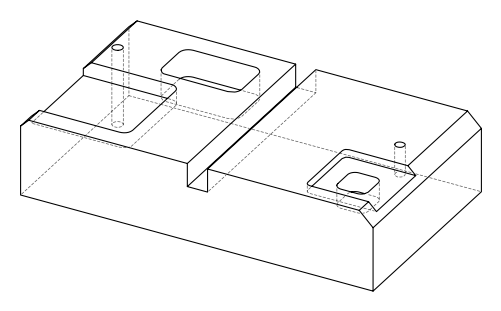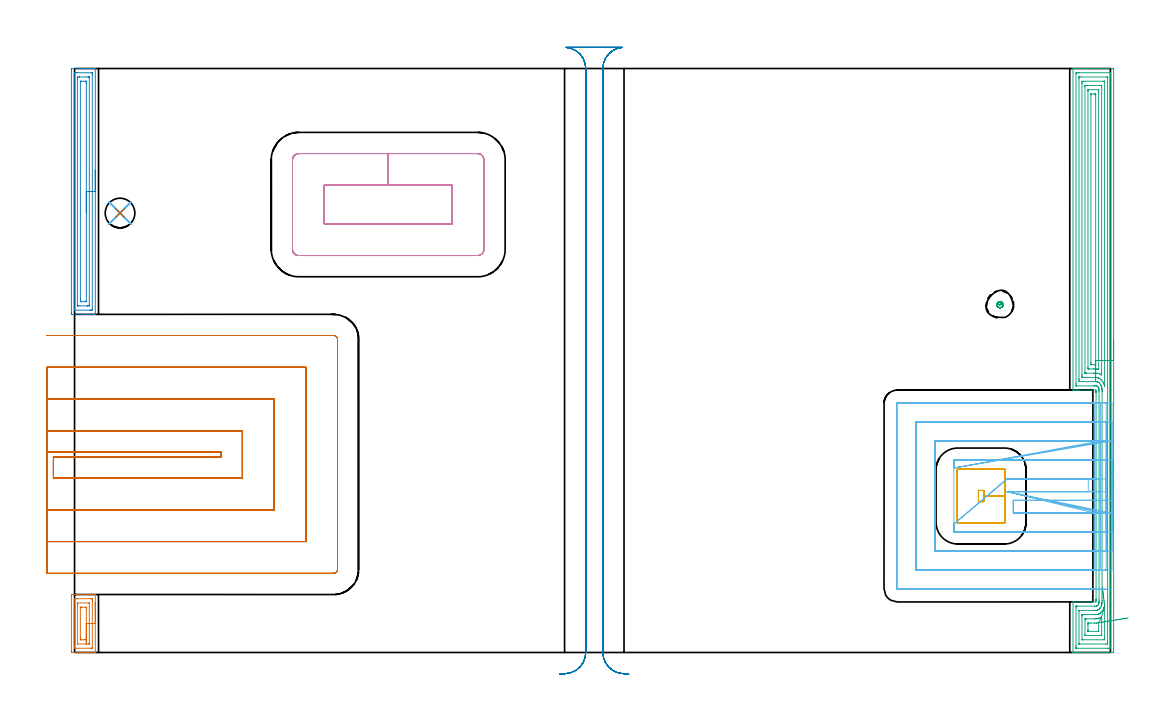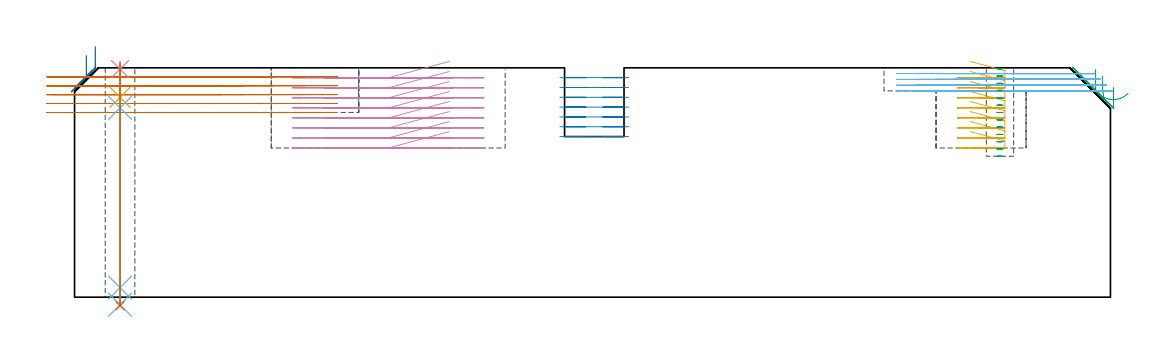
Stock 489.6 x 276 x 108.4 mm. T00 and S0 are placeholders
(PLAN: 13 operations, 8 tool changes, 69.6 min)
(1 AREA_MILL | FG_CHAMFER_SURFACE | UGT0205_001 | 1.15 min | 2154 mm3)
(2 AREA_MILL_1 | FG_CHAMFER_SURFACE_1 | UGT0205_001 | 3.99 min | 7819 mm3)
(3 AREA_MILL_2 | FG_CHAMFER_SURFACE_2 | UGT0205_001 | 12.88 min | 50625 mm3)
(4 MILL_RECTANGULAR_POCKET | POCKET_RECTANGULAR_STRAIGHT | UGT0201_094 | Follow Part, ap 5, ae 75% | 8.12 min | 280167 mm3)
(5 MILL_RECTANGULAR_POCKET_1 | POCKET_RECTANGULAR_STRAIGHT_1 | UGT0201_094 | Follow Part, ap 5, ae 75% | 3.25 min | 69722 mm3)
(6 MILL_SLOT | SLOT_PARTIAL_RECTANGULAR | NXT0201_011 | Follow Part, ap 3, ae 75% | 11.41 min | 81760 mm3)
(7 MILL_SLOT_1 | SLOT_PARTIAL_RECTANGULAR_1 | UGT0201_094 | Follow Part, ap 5, ae 75% | 17.89 min | 373107 mm3)
(8 MILL_RECTANGULAR_SLOT | SLOT_RECTANGULAR | UGT0201_094 | Follow Part, ap 5, ae 75% | 9.13 min | 252038 mm3)
(9 MILL_BLIND_HOLE_FROM_SOLID_MATERIAL | STEP1POCKET | NXT0201_010 | Spiral | 0.73 min | 5460 mm3)
(10 SPOT_DRILL | STEP1HOLE | NXT0321_9005460120000 | 0.03 min | 2 mm3)
(11 DRILL_BLIND_HOLE_INTO_CENTER | STEP1HOLE | NXT0301_064 | 0.07 min | 888 mm3)
(12 GUN_DRILL_THROUGH_HOLE | STEP1HOLE | UGT0307_006 | 0.53 min | 5998 mm3)
(13 DRILL_TO_ENLARGE_THROUGH_HOLE | STEP1HOLE | NXT0301_104 | 0.46 min | 9781 mm3)
(TOOL UGT0205_001 | Chamfer Mill 20 x 3 x 45 deg. | D20 FL50 Z2)
(TOOL UGT0201_094 | End mill 20 mm | D20 FL38 Z4)
(TOOL NXT0201_011 | ENDMILL 12mm [2P460-1200-NA 1630] | D12 FL38 Z6)
(TOOL NXT0201_010 | ENDMILL 10mm [2P460-1000-NA 1630] | D10 FL30 Z6)
(TOOL NXT0321_9005460120000 | NC Spot Drill, 142deg, 12mm, Carbide, Uncoated | D12 PA142 FL30 Z2)
(TOOL NXT0301_064 | Carbide Drill 9.3mm [860.1-0930-028A1-MM 2214] | D9.3 PA140 FL47 Z2)
(TOOL UGT0307_006 | Gun Drill 9 mm | D9 PA130 FL24 Z1)
(TOOL NXT0301_104 | Carbide Drill 14mm [860.1-1400-112A1-MM 2214] | D14 PA140 FL123 Z2)
(OP 1 AREA_MILL)
G17 G21 G94 G90
T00 M6
G54
G17 G0 G90 X9.8 Y23.7 S1061 M3
G43 Z118.4 H0
G94 G1 Y23.662 Z117.528 F250.
Y23.548 Z116.663
Y23.359 Z115.812
Y23.097 Z114.98
Y22.763 Z114.174
Y22.36 Z113.4
Y21.891 Z112.664
Y21.36 Z111.972
Y20.771 Z111.329
Y20.128 Z110.739
Y19.436 Z110.208
Y18.7 Z109.74
Y17.926 Z109.337
Y17.12 Z109.003
Y16.288 Z108.741
Y15.436 Z108.552
Y14.572 Z108.438
Y13.7 Z108.4
Y0.01
X9.759 Y0. Z108.358
X4.981 Z103.58
X4.15 Z102.744
X-1.112 Y0.001 Z97.484
X-1.491 Y0.008 Z97.105
X-1.497 Y0.464 Z97.103
X-1.5 Y0.855 Z97.1
Y26.444
X-1.499 Y26.936 Z97.101
X-1.494 Y27.32 Z97.102
X-1.491 Y27.391 Z97.105
X-1.112 Y27.396 Z97.484
X-0.65 Y27.4 Z97.945
X4.15 Z102.744
X4.981 Z103.58
X9.761 Y27.399 Z108.36
X9.795 Y27.39 Z108.394
X9.8 Y27.377 Z108.4
Y13.7
X8.386 Z106.986
X8.385 Y2.38 Z106.985
X8.384 Y2.229 Z106.984
X8.381 Y2.047 Z106.981
X8.379 Y2.01 Z106.979
X8.265 Y2.006 Z106.865
X8.113 Y2.002 Z106.713
X7.885 Y2. Z106.485
X7.658 Z106.258
X0.642 Z99.242
X-0.009 Y2.002 Z98.591
X-0.056 Y2.006 Z98.544
X-0.07 Y2.009 Z98.53
X-0.079 Y2.072 Z98.521
X-0.081 Y2.229 Z98.519
X-0.086 Y2.961 Z98.514
Y3.111
X-0.085 Y25.021 Z98.515
X-0.084 Y25.171 Z98.516
X-0.081 Y25.353 Z98.519
X-0.079 Y25.39 Z98.521
X0.035 Y25.394 Z98.635
X0.187 Y25.398 Z98.787
X0.415 Y25.4 Z99.015
X0.642 Z99.242
X7.658 Z106.258
X8.309 Y25.398 Z106.909
X8.356 Y25.394 Z106.956
X8.37 Y25.391 Z106.97
X8.379 Y25.328 Z106.979
X8.381 Y25.171 Z106.981
X8.385 Y24.439 Z106.985
X8.386 Y24.288 Z106.986
Y13.7
X6.971 Z105.571
Y4.493
X6.967 Y4.109 Z105.567
X6.964 Y4.009 Z105.564
X6.944 Y4.005 Z105.544
X6.89 Y4.002 Z105.49
X6.781 Y4. Z105.381
X1.513 Z100.113
X1.335 Y4.027 Z99.935
X1.33 Y4.066 Z99.93
X1.329 Y4.081 Z99.929
Y22.908
X1.333 Y23.291 Z99.933
X1.336 Y23.391 Z99.936
X1.356 Y23.395 Z99.956
X1.41 Y23.398 Z100.01
X1.519 Y23.4 Z100.119
X6.787 Z105.387
X6.965 Y23.373 Z105.565
X6.97 Y23.334 Z105.57
X6.971 Y23.319 Z105.571
Y13.7
X5.557 Z104.157
Y6.641
X5.555 Y6.109 Z104.155
X5.553 Y6.032 Z104.153
X5.551 Y6.015 Z104.151
X5.543 Y6.01 Z104.143
X5.505 Y6.006 Z104.105
X5.345 Y6.002 Z103.945
X5.027 Y6. Z103.627
X4.787 Z103.387
X3.273 Z101.873
X3.033 Z101.633
X2.868 Y6.003 Z101.468
X2.785 Y6.007 Z101.385
X2.75 Y6.01 Z101.35
X2.749 Y6.033 Z101.349
X2.745 Y6.29 Z101.345
X2.743 Y6.641 Z101.343
Y7.175
Y20.759
X2.744 Y21.291 Z101.344
X2.747 Y21.368 Z101.347
X2.749 Y21.385 Z101.349
X2.757 Y21.39 Z101.357
X2.795 Y21.394 Z101.395
X2.955 Y21.398 Z101.555
X3.273 Y21.4 Z101.873
X3.513 Z102.113
X5.027 Z103.627
X5.267 Z103.867
X5.432 Y21.397 Z104.032
X5.514 Y21.393 Z104.114
X5.55 Y21.39 Z104.15
X5.551 Y21.367 Z104.151
X5.555 Y21.11 Z104.155
X5.557 Y20.759 Z104.157
Y20.225
Y13.7
Y12.828 Z104.195
Y11.963 Z104.309
Y11.112 Z104.498
Y10.28 Z104.76
Y9.474 Z105.094
Y8.7 Z105.497
Y7.964 Z105.966
Y7.272 Z106.497
Y6.629 Z107.086
Y6.04 Z107.729
Y5.508 Z108.421
Y5.04 Z109.157
Y4.637 Z109.931
Y4.303 Z110.737
Y4.041 Z111.569
Y3.852 Z112.421
Y3.738 Z113.286
Y3.7 Z114.157
G0 Z118.4
M5
M2
(OP 2 AREA_MILL_1)
G17 G21 G94 G90
T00 M6
G54
G17 G0 G90 X9.8 Y227.9 S1061 M3
G43 Z118.4 H0
G94 G1 Y227.862 Z117.528 F250.
Y227.748 Z116.663
Y227.559 Z115.812
Y227.297 Z114.98
Y226.963 Z114.174
Y226.56 Z113.4
Y226.092 Z112.664
Y225.56 Z111.972
Y224.971 Z111.329
Y224.328 Z110.739
Y223.636 Z110.208
Y222.9 Z109.74
Y222.126 Z109.337
Y221.32 Z109.003
Y220.488 Z108.741
Y219.636 Z108.552
Y218.772 Z108.438
Y217.9 Z108.4
Y159.946
X9.805 Y159.81 Z108.395
X9.674 Y159.803 Z108.266
X9.543 Y159.8 Z108.142
X9.115 Z107.714
X8.535 Z107.129
X6.491 Z105.088
X5.904 Z104.498
X5.32 Z103.916
X-1.112 Y159.801 Z97.485
X-1.492 Y159.81 Z97.105
X-1.496 Y160.003 Z97.102
X-1.499 Y160.393 Z97.101
X-1.5 Y160.788 Z97.1
Y275.407
X-1.495 Y275.909 Z97.103
X-1.492 Y275.99 Z97.106
X-1.405 Y276. Z97.192
X5.904 Z104.498
X6.491 Z105.088
X6.781 Z105.378
X8.535 Z107.129
X9.115 Z107.714
X9.412 Z108.011
X9.543 Z108.142
X9.674 Y275.997 Z108.266
X9.798 Y275.99 Z108.389
X9.8 Y275.852 Z108.4
Y217.9
X8.386 Z106.986
X8.385 Y162.329 Z106.985
X8.384 Y162.176 Z106.984
X8.379 Y161.816 Z106.979
X8.023 Y161.805 Z106.623
X7.658 Y161.802 Z106.258
X7.151 Y161.8 Z105.751
X0.135 Z98.735
X-0.022 Y161.803 Z98.578
X-0.047 Y161.805 Z98.553
X-0.07 Y161.809 Z98.53
X-0.079 Y161.837 Z98.521
X-0.083 Y162.022 Z98.517
X-0.085 Y162.176 Z98.515
X-0.086 Y162.916 Z98.514
X-0.085 Y273.471 Z98.515
X-0.084 Y273.624 Z98.516
X-0.079 Y273.984 Z98.521
X0.277 Y273.995 Z98.877
X0.642 Y273.998 Z99.242
X1.149 Y274. Z99.749
X8.165 Z106.765
X8.322 Y273.997 Z106.922
X8.347 Y273.995 Z106.947
X8.37 Y273.991 Z106.97
X8.379 Y273.963 Z106.979
X8.383 Y273.778 Z106.983
X8.384 Y273.624 Z106.984
X8.386 Y272.884 Z106.986
Y217.9
X6.971 Z105.571
Y164.657
X6.969 Y163.96 Z105.569
X6.967 Y163.863 Z105.567
X6.965 Y163.822 Z105.565
X6.93 Y163.807 Z105.53
X6.781 Y163.805 Z105.381
X6.061 Y163.8 Z104.661
X5.904 Z104.504
X2.553 Z101.153
X1.676 Y163.801 Z100.276
X1.519 Y163.804 Z100.119
X1.363 Y163.81 Z99.963
X1.335 Y163.817 Z99.935
X1.332 Y163.844 Z99.932
X1.33 Y163.895 Z99.93
X1.329 Y163.96 Z99.929
X1.328 Y164.153 Z99.928
X1.329 Y271.143 Z99.929
X1.331 Y271.84 Z99.931
X1.333 Y271.937 Z99.933
X1.335 Y271.978 Z99.935
X1.37 Y271.993 Z99.97
X1.519 Y271.995 Z100.119
X2.239 Y272. Z100.839
X2.396 Z100.996
X5.747 Z104.347
X6.625 Y271.999 Z105.225
X6.781 Y271.996 Z105.381
X6.937 Y271.99 Z105.537
X6.965 Y271.983 Z105.565
X6.968 Y271.956 Z105.568
X6.97 Y271.905 Z105.57
X6.971 Y271.84 Z105.571
Y271.647
Y217.9
X5.557 Z104.157
Y166.095
X5.556 Y165.915 Z104.156
X5.553 Y165.851 Z104.153
X5.551 Y165.819 Z104.151
X5.538 Y165.81 Z104.138
X5.437 Y165.806 Z104.037
X5.027 Y165.8 Z103.627
X4.97 Z103.57
X3.273 Z101.873
X3.216 Z101.816
X2.863 Y165.806 Z101.463
X2.775 Y165.81 Z101.375
X2.749 Y165.82 Z101.349
X2.747 Y165.848 Z101.347
X2.745 Y165.92 Z101.345
X2.743 Y166.282 Z101.343
Y166.634
Y269.705
X2.744 Y269.885 Z101.344
X2.747 Y269.95 Z101.347
X2.749 Y269.981 Z101.349
X2.762 Y269.99 Z101.362
X2.863 Y269.994 Z101.463
X3.273 Y270. Z101.873
X3.329 Z101.929
X5.027 Z103.627
X5.084 Z103.684
X5.437 Y269.994 Z104.037
X5.525 Y269.99 Z104.125
X5.551 Y269.98 Z104.151
X5.553 Y269.952 Z104.153
X5.555 Y269.88 Z104.155
X5.557 Y269.518 Z104.157
Y269.166
Y217.9
Y217.028 Z104.195
Y216.164 Z104.309
Y215.312 Z104.498
Y214.48 Z104.76
Y213.674 Z105.094
Y212.9 Z105.497
Y212.164 Z105.966
Y211.472 Z106.497
Y210.829 Z107.086
Y210.24 Z107.729
Y209.708 Z108.422
Y209.24 Z109.157
Y208.837 Z109.931
Y208.503 Z110.737
Y208.241 Z111.569
Y208.052 Z112.421
Y207.938 Z113.286
Y207.9 Z114.157
G0 Z118.4
M5
M2
(OP 3 AREA_MILL_2)
G17 G21 G94 G90
T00 M6
G54
G17 G0 G90 X491.1 Y148. S1061 M3
G43 Z118.4 H0
Z99.2
G94 G1 Y147.962 Z98.328 F250.
Y147.848 Z97.463
Y147.659 Z96.612
Y147.397 Z95.78
Y147.063 Z94.974
Y146.66 Z94.2
Y146.192 Z93.464
Y145.66 Z92.772
Y145.071 Z92.129
Y144.428 Z91.54
Y143.736 Z91.008
Y143. Z90.54
Y142.226 Z90.137
Y141.42 Z89.803
Y140.588 Z89.541
Y139.736 Z89.352
Y138.872 Z89.238
Y138. Z89.2
X491.099 Y0.602 Z89.201
X491.096 Y0.208 Z89.202
X491.092 Y0.01 Z89.205
X490.71 Y0. Z89.588
X475.799 Z104.496
X474.351 Z105.946
X473.168 Z107.127
X472.173 Z108.126
X472.036 Y0.001 Z108.256
X471.974 Y0.003 Z108.318
X471.903 Y0.01 Z108.388
X471.9 Y0.156 Z108.4
Y23.799
X471.905 Y23.89 Z108.391
X472.033 Y23.9 Z108.264
X482.8 Z97.5
Y24.683
X482.799 Y24.691 Z97.499
X482.794 Y24.751 Z97.491
X482.796 Y24.755 Z97.489
X482.8 Y24.757
Y24.915 Z97.5
Y24.937
Y122.993
Y123.03 Z97.49
X482.797 Y123.034 Z97.489
Y123.039 Z97.492
X482.799 Y123.05 Z97.498
X482.794 Y123.067 Z97.493
X482.796 Y123.07 Z97.49
X482.8 Y123.073 Z97.491
Y123.107 Z97.5
X482.797 Y123.163 Z97.492
Y123.165 Z97.493
X482.8 Y123.204 Z97.5
X482.798 Y123.215 Z97.495
X482.799 Y123.218 Z97.498
X482.8 Y123.219 Z97.5
Y123.25 Z97.491
X482.797 Y123.253
Y123.257 Z97.493
X482.799 Y123.276 Z97.499
X482.8 Y124. Z97.5
X482.512 Z97.785
X474.922 Z105.372
X474.381 Z105.916
X474.045 Z106.251
X473.504 Z106.792
X473.168 Z107.127
X472.495 Z107.804
X472.199 Z108.1
X472.048 Y124.002 Z108.245
X471.902 Y124.01 Z108.388
X471.9 Y124.171 Z108.4
Y275.844
X471.902 Y275.99 Z108.388
X472.034 Y275.998 Z108.258
X472.173 Y276. Z108.126
X472.555 Z107.744
X473.168 Z107.127
X475.228 Z105.069
X475.799 Z104.496
X476.391 Z103.905
X490.118 Z90.179
X490.71 Y275.995 Z89.588
X491.092 Y275.99 Z89.205
X491.096 Y275.792 Z89.202
X491.099 Y275.398 Z89.201
X491.1 Y138. Z89.2
X489.686 Z90.614
X489.685 Y2.536 Z90.615
X489.684 Y2.386 Z90.616
X489.679 Y2.024 Z90.621
X489.328 Y2.007 Z90.972
X488.955 Y2.003 Z91.345
X488.458 Y2. Z91.842
X488.078 Z92.222
X473.547 Z106.753
X473.381 Y2.003 Z106.919
X473.354 Y2.005 Z106.946
X473.329 Y2.009 Z106.971
X473.321 Y2.041 Z106.979
X473.317 Y2.235 Z106.983
X473.315 Y2.386 Z106.985
X473.314 Y3.129 Z106.986
X473.315 Y21.122 Z106.985
X473.319 Y21.861 Z106.981
X473.321 Y21.883 Z106.979
X473.33 Y21.89 Z106.97
X473.376 Y21.894 Z106.924
X473.471 Y21.898 Z106.829
X473.662 Y21.9 Z106.638
X474.045 Z106.255
X482.051 Z98.249
X482.816 Y21.91 Z97.484
X482.914 Y21.914 Z97.386
X483. Y21.93 Z97.3
X483.255 Y22.015 Z97.045
X483.52 Y22.19 Z96.78
X483.693 Y22.361 Z96.607
X483.852 Y22.579 Z96.448
X483.913 Y22.683 Z96.387
X484.02 Y22.907 Z96.28
X484.102 Y23.145 Z96.198
X484.149 Y23.335 Z96.151
X484.185 Y23.547 Z96.115
X484.205 Y23.799 Z96.095
X484.211 Y24.164 Z96.089
X484.214 Y24.691 Z96.086
X484.215 Y123.194 Z96.085
X484.21 Y123.725 Z96.09
X484.206 Y124.095 Z96.094
X484.184 Y124.362 Z96.116
X484.138 Y124.617 Z96.162
X484.067 Y124.865 Z96.233
X483.998 Y125.043 Z96.302
X483.824 Y125.375 Z96.476
X483.723 Y125.509 Z96.577
X483.693 Y125.541 Z96.607
X483.401 Y125.806 Z96.899
X483.158 Y125.924 Z97.142
X483.025 Y125.964 Z97.275
X482.816 Y125.99 Z97.484
X482.336 Y125.998 Z97.964
X481.939 Y125.999 Z98.361
X481.456 Y126. Z98.844
X473.562 Z106.738
X473.383 Y126.003 Z106.917
X473.352 Y126.005 Z106.948
X473.324 Y126.009 Z106.976
X473.321 Y126.049 Z106.979
X473.316 Y126.25 Z106.984
X473.315 Y126.401 Z106.985
X473.314 Y127.144 Z106.986
X473.315 Y273.464 Z106.985
X473.316 Y273.614 Z106.984
X473.321 Y273.976 Z106.979
X473.672 Y273.992 Z106.628
X474.045 Y273.997 Z106.255
X474.542 Y274. Z105.758
X474.922 Z105.378
X489.453 Z90.847
X489.619 Y273.997 Z90.681
X489.647 Y273.995 Z90.653
X489.672 Y273.991 Z90.628
X489.679 Y273.959 Z90.621
X489.683 Y273.765 Z90.617
X489.685 Y273.614 Z90.615
X489.686 Y272.871 Z90.614
Y138.
X488.272 Z92.028
Y4.866
X488.271 Y4.171 Z92.029
X488.269 Y4.072 Z92.031
X488.266 Y4.025 Z92.034
X488.264 Y4.01 Z92.036
X488.241 Y4.005 Z92.059
X488.078 Y4.002 Z92.222
X487.369 Y4. Z92.931
X475.089 Z105.211
X474.922 Y4.002 Z105.378
X474.755 Y4.008 Z105.545
X474.737 Y4.01 Z105.563
X474.734 Y4.02 Z105.566
X474.731 Y4.053 Z105.569
X474.729 Y4.105 Z105.571
Y4.171
Y19.534
X474.732 Y19.731 Z105.568
X474.735 Y19.861 Z105.565
X474.738 Y19.891 Z105.562
X474.75 Y19.894 Z105.55
X474.784 Y19.897 Z105.516
X474.922 Y19.899 Z105.378
X481.939 Y19.901 Z98.361
X482.261 Y19.902 Z98.039
X482.816 Y19.91 Z97.484
X483.107 Y19.934 Z97.193
X483.371 Y20. Z96.929
X483.693 Y20.116 Z96.607
X483.769 Y20.153 Z96.531
X483.906 Y20.23 Z96.394
X484.191 Y20.43 Z96.109
X484.291 Y20.514 Z96.009
X484.57 Y20.792 Z95.73
X484.714 Y20.976 Z95.586
X484.822 Y21.122 Z95.478
X485.061 Y21.515 Z95.239
X485.285 Y22.015 Z95.015
X485.327 Y22.136 Z94.973
X485.447 Y22.512 Z94.853
X485.519 Y22.833 Z94.781
X485.532 Y22.907 Z94.768
X485.586 Y23.28 Z94.714
X485.615 Y23.628 Z94.685
X485.62 Y23.799 Z94.68
X485.63 Y24.505 Z94.67
X485.628 Y26.291 Z94.672
Y123.541
X485.626 Y123.725 Z94.674
X485.62 Y124.079 Z94.68
X485.6 Y124.461 Z94.7
X485.586 Y124.617 Z94.714
X485.571 Y124.748 Z94.729
X485.447 Y125.391 Z94.853
X485.415 Y125.509 Z94.885
X485.401 Y125.556 Z94.899
X485.306 Y125.831 Z94.994
X485.214 Y126.066 Z95.086
X485.044 Y126.401 Z95.256
X484.872 Y126.707 Z95.428
X484.57 Y127.108 Z95.73
X484.377 Y127.294 Z95.923
X484.006 Y127.607 Z96.294
X483.693 Y127.778 Z96.607
X483.553 Y127.845 Z96.747
X483.389 Y127.9 Z96.911
X483.201 Y127.949 Z97.099
X483.022 Y127.976 Z97.278
X482.816 Y127.99 Z97.484
X482.122 Y127.999 Z98.178
X475.103 Y128.001 Z105.197
X474.922 Y128.005 Z105.378
X474.746 Y128.01 Z105.554
X474.736 Y128.186 Z105.564
X474.732 Y128.379 Z105.568
X474.729 Y129.078 Z105.571
Y129.275
X474.728 Y271.134 Z105.572
X474.729 Y271.829 Z105.571
X474.731 Y271.928 Z105.569
X474.734 Y271.975 Z105.566
X474.736 Y271.99 Z105.564
X474.759 Y271.995 Z105.541
X474.922 Y271.998 Z105.378
X475.631 Y272. Z104.669
X487.911 Z92.389
X488.078 Y271.998 Z92.222
X488.245 Y271.992 Z92.055
X488.263 Y271.99 Z92.037
X488.266 Y271.98 Z92.034
X488.269 Y271.947 Z92.031
X488.271 Y271.895 Z92.029
Y271.829
X488.272 Y138. Z92.028
X486.857 Z93.443
Y125.909
X486.856 Y125.86 Z93.444
X486.853 Y125.828 Z93.447
X486.848 Y125.783 Z93.452
X486.677 Y126.401 Z93.623
X486.471 Y126.982 Z93.829
X486.356 Y127.262 Z93.944
X486.34 Y127.294 Z93.96
X486.324 Y127.324 Z93.976
X486.021 Y127.877 Z94.279
X485.826 Y128.186 Z94.474
X485.447 Y128.677 Z94.853
X485.022 Y129.078 Z95.278
X484.57 Y129.441 Z95.73
X484.315 Y129.582 Z95.985
X484.109 Y129.69 Z96.191
X483.856 Y129.804 Z96.444
X483.693 Y129.853 Z96.607
X483.173 Y129.97 Z97.127
X482.816 Y129.997 Z97.484
X482.787 Y129.999 Z97.513
X476.647 Y130. Z103.653
X476.254 Y130.007 Z104.046
X476.161 Y130.01 Z104.139
X476.15 Y130.067 Z104.15
X476.148 Y130.136 Z104.152
X476.144 Y130.511 Z104.156
X476.143 Y130.862 Z104.157
Y131.405
Y268.803
X476.144 Y269.153 Z104.156
X476.147 Y269.691 Z104.153
X476.15 Y269.875 Z104.15
X476.162 Y269.99 Z104.138
X476.72 Y270. Z103.58
X486.368 Z93.932
X486.74 Y269.996 Z93.56
X486.832 Y269.992 Z93.468
X486.85 Y269.99 Z93.45
X486.852 Y269.978 Z93.448
X486.855 Y269.946 Z93.445
X486.857 Y269.873 Z93.443
Y138.
X485.443 Z94.857
Y131.758
X485.439 Y131.311 Z94.861
X485.436 Y131.103 Z94.864
X484.91 Y131.409 Z95.39
X484.57 Y131.581 Z95.73
X484.168 Y131.755 Z96.132
X483.693 Y131.877 Z96.607
X483.535 Y131.915 Z96.765
X483.322 Y131.95 Z96.978
X483.145 Y131.966 Z97.155
X482.816 Y131.99 Z97.484
X482.578 Y131.997 Z97.722
X481.939 Y131.999 Z98.361
X481.697 Y132. Z98.603
X478.43 Z101.87
X478.188 Y132.001 Z102.112
X477.692 Y132.007 Z102.608
X477.575 Y132.01 Z102.725
X477.563 Y132.017 Z102.737
X477.561 Y132.038 Z102.739
X477.559 Y132.092 Z102.741
X477.558 Y132.202 Z102.742
X477.557 Y267.365 Z102.743
X477.559 Y267.813 Z102.741
X477.561 Y267.923 Z102.739
X477.564 Y267.976 Z102.736
X477.57 Y267.99 Z102.73
X477.603 Y267.992 Z102.697
X477.811 Y267.998 Z102.489
X478.43 Y268. Z101.87
X478.686 Z101.614
X484.826 Z95.474
X485.305 Y267.996 Z94.995
X485.413 Y267.992 Z94.887
X485.433 Y267.99 Z94.867
X485.436 Y267.976 Z94.864
X485.439 Y267.923 Z94.861
X485.442 Y267.813 Z94.858
X485.443 Y267.372 Z94.857
Y138.
X484.029 Z96.271
X484.028 Y134.09 Z96.272
X484.026 Y133.975 Z96.274
X484.022 Y133.885 Z96.278
X484.018 Y133.843 Z96.282
X483.982 Y133.848 Z96.318
X483.693 Y133.896 Z96.607
X483.281 Y133.958 Z97.019
X482.816 Y133.99 Z97.484
X482.365 Y133.997 Z97.935
X481.939 Y133.999 Z98.361
X481.486 Y134. Z98.814
X479.731 Z100.569
X479.307 Y134.001 Z100.993
X479.166 Y134.002 Z101.134
X479.053 Y134.006 Z101.247
X478.984 Y134.01 Z101.316
X478.978 Y134.09 Z101.322
X478.974 Y134.431 Z101.326
X478.972 Y134.772 Z101.328
X478.971 Y265.034 Z101.329
X478.972 Y265.584 Z101.328
X478.974 Y265.923 Z101.326
X478.978 Y265.973 Z101.322
X478.981 Y265.99 Z101.319
X479.001 Y265.992 Z101.299
X479.103 Y265.997 Z101.197
X479.307 Y265.999 Z100.993
X483.829 Z96.471
X483.938 Y265.996 Z96.362
X484.01 Y265.99 Z96.29
X484.022 Y265.988 Z96.278
X484.024 Y265.97 Z96.276
X484.026 Y265.926 Z96.274
X484.028 Y265.584 Z96.272
X484.029 Y265.242 Z96.271
Y138.
X482.615 Z97.685
Y137.312
X482.614 Y136.42 Z97.686
X482.613 Y136.216 Z97.687
X482.61 Y136.044 Z97.69
X482.608 Y136.011 Z97.692
X482.504 Y136.006 Z97.796
X482.363 Y136.002 Z97.937
X482.151 Y136. Z98.149
X481.939 Z98.361
X481.061 Z99.239
X480.395 Y136.001 Z99.905
X480.391 Y136.004 Z99.909
X480.389 Y136.008 Z99.911
X480.387 Y136.216 Z99.913
X480.385 Y136.903 Z99.915
Y137.108
X480.386 Y263.595 Z99.914
X480.387 Y263.8 Z99.913
X480.39 Y263.97 Z99.91
X480.391 Y263.984 Z99.909
X480.432 Y263.99 Z99.868
X480.536 Y263.996 Z99.764
X480.667 Y263.999 Z99.633
X481.939 Z98.361
X482.136 Y263.997 Z98.164
X482.529 Y263.99 Z97.771
X482.609 Y263.983 Z97.691
X482.611 Y263.957 Z97.689
X482.613 Y263.898 Z97.687
X482.614 Y263.8 Z97.686
X482.615 Y263.112 Z97.685
Y138.
Y137.128 Z97.723
Y136.264 Z97.837
Y135.412 Z98.026
Y134.58 Z98.288
Y133.774 Z98.622
Y133. Z99.025
Y132.264 Z99.494
Y131.572 Z100.025
Y130.929 Z100.614
Y130.34 Z101.257
Y129.808 Z101.949
Y129.34 Z102.685
Y128.937 Z103.459
Y128.603 Z104.265
Y128.341 Z105.097
Y128.152 Z105.949
Y128.038 Z106.814
Y128. Z107.685
G0 Z118.4
X485.787 Y30.744
Z104.586
G1 X485.779 Y30.811 Z103.717
X485.78 Y30.803 Z102.844
X485.791 Y30.719 Z101.976
X485.81 Y30.56 Z101.118
X485.838 Y30.327 Z100.278
X485.876 Y30.023 Z99.461
X485.921 Y29.65 Z98.674
X485.975 Y29.209 Z97.923
X486.037 Y28.706 Z97.213
X486.106 Y28.142 Z96.551
X486.182 Y27.524 Z95.94
X486.264 Y26.855 Z95.386
X486.351 Y26.141 Z94.893
X486.444 Y25.387 Z94.464
X486.54 Y24.598 Z94.103
X486.64 Y23.782 Z93.813
X486.743 Y22.943 Z93.595
X486.848 Y22.089 Z93.452
X486.854 Y22.04 Z93.446
X486.855 Y22.015 Z93.445
X486.857 Y21.623 Z93.443
Y21.472
X486.856 Y6.847 Z93.444
X486.853 Y6.309 Z93.447
X486.85 Y6.125 Z93.45
X486.838 Y6.01 Z93.462
X486.28 Y6. Z94.02
X476.632 Z103.668
X476.26 Y6.004 Z104.04
X476.168 Y6.008 Z104.132
X476.15 Y6.01 Z104.15
X476.148 Y6.022 Z104.152
X476.145 Y6.054 Z104.155
X476.144 Y6.127 Z104.156
X476.143 Y17.203 Z104.157
X476.145 Y17.554 Z104.155
X476.148 Y17.824 Z104.152
X476.149 Y17.883 Z104.151
X476.222 Y17.89 Z104.078
X476.338 Y17.897 Z103.962
X476.676 Y17.899 Z103.624
X477.212 Y17.9 Z103.088
X481.939 Y17.901 Z98.361
X482.472 Y17.903 Z97.828
X482.816 Y17.91 Z97.484
X483.3 Y17.953 Z97.
X483.693 Y18.052 Z96.607
X483.979 Y18.155 Z96.321
X484.148 Y18.222 Z96.152
X484.301 Y18.3 Z95.999
X484.551 Y18.446 Z95.749
X484.562 Y18.453 Z95.738
X484.57 Y18.459 Z95.73
X484.889 Y18.691 Z95.411
X485.062 Y18.837 Z95.238
X485.447 Y19.222 Z94.853
X485.502 Y19.282 Z94.798
X485.547 Y19.338 Z94.753
X485.878 Y19.792 Z94.422
X486.145 Y20.23 Z94.155
X486.209 Y20.347 Z94.091
X486.324 Y20.587 Z93.976
X486.486 Y20.958 Z93.814
X486.551 Y21.122 Z93.749
X486.653 Y21.431 Z93.647
X486.712 Y21.62 Z93.588
X486.835 Y22.054 Z93.465
X486.848 Y22.089 Z93.452
X485.428 Y16.816 Z94.872
X485.436 Y16.813 Z94.864
X485.443 Y16.661 Z94.857
Y8.635
X485.441 Y8.187 Z94.859
X485.439 Y8.077 Z94.861
X485.436 Y8.024 Z94.864
X485.43 Y8.01 Z94.87
X485.397 Y8.008 Z94.903
X485.189 Y8.002 Z95.111
X484.57 Y8. Z95.73
X484.314 Z95.986
X478.174 Z102.126
X477.695 Y8.004 Z102.605
X477.587 Y8.008 Z102.713
X477.568 Y8.01 Z102.732
X477.564 Y8.024 Z102.736
X477.561 Y8.077 Z102.739
X477.558 Y8.187 Z102.742
X477.557 Y8.628 Z102.743
Y15.769
X477.563 Y15.871 Z102.737
X477.916 Y15.89 Z102.384
X478.173 Y15.897 Z102.127
X478.302 Y15.9 Z101.998
X481.939 Z98.361
X482.683 Y15.904 Z97.617
X482.816 Y15.91 Z97.484
X483.494 Y15.972 Z96.806
X483.693 Y16.02 Z96.607
X483.976 Y16.093 Z96.324
X484.182 Y16.164 Z96.118
X484.57 Y16.313 Z95.73
X484.8 Y16.428 Z95.5
X485.187 Y16.661 Z95.113
X485.407 Y16.808 Z94.893
X485.428 Y16.816 Z94.872
X484.022 Y14.047 Z96.278
X484.024 Y13.985 Z96.276
X484.027 Y13.853 Z96.273
X484.029 Y13.643 Z96.271
X484.028 Y10.416 Z96.272
X484.026 Y10.077 Z96.274
X484.022 Y10.027 Z96.278
X484.019 Y10.01 Z96.281
X483.999 Y10.008 Z96.301
X483.897 Y10.003 Z96.403
X483.693 Y10.001 Z96.607
X479.171 Z101.129
X479.062 Y10.004 Z101.238
X478.99 Y10.01 Z101.31
X478.978 Y10.012 Z101.322
X478.976 Y10.03 Z101.324
X478.974 Y10.074 Z101.326
X478.972 Y10.416 Z101.328
X478.971 Y10.758 Z101.329
Y13.093
X478.972 Y13.434 Z101.328
X478.974 Y13.776 Z101.326
X478.977 Y13.873 Z101.323
X478.979 Y13.891 Z101.321
X478.986 Y13.894 Z101.314
X479.01 Y13.897 Z101.29
X479.109 Y13.899 Z101.191
X479.307 Y13.9 Z100.993
X480.184 Z100.116
X482.022 Z98.278
X482.816 Y13.905 Z97.484
X482.892 Y13.907 Z97.408
X483.695 Y13.982 Z96.605
X483.896 Y14.027 Z96.404
X484.022 Y14.047 Z96.278
X484.661 Y14.152 Z95.693
X485.347 Y14.264 Z95.166
X486.076 Y14.383 Z94.702
X486.843 Y14.508 Z94.305
X487.64 Y14.638 Z93.976
X488.463 Y14.772 Z93.719
X489.305 Y14.91 Z93.536
X490.159 Y15.049 Z93.428
X491.02 Y15.19 Z93.396
X491.88 Y15.33 Z93.439
X492.732 Y15.469 Z93.559
X493.572 Y15.606 Z93.753
X494.391 Y15.74 Z94.021
X495.184 Y15.87 Z94.36
X495.946 Y15.994 Z94.768
X496.669 Y16.112 Z95.242
X497.348 Y16.223 Z95.777
X497.979 Y16.326 Z96.371
G0 Z118.4
M5
M2
(OP 4 MILL_RECTANGULAR_POCKET)
G17 G21 G94 G90
T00 M6
G54
G17 G0 G90 X177.127 Y220.8 S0 M3
G43 Z118.4 H0
Z111.4
G94 G1 X148.25 Z103.662 F250.
X118. F500.
Y202.6
X178.5
Y220.8
X148.25
Y235.8
X106.
G3 X103. Y232.8 R3.
G1 Y190.6
G3 X106. Y187.6 R3.
G1 X190.5
G3 X193.5 Y190.6 R3.
G1 Y232.8
G3 X190.5 Y235.8 R3.
G1 X148.25
X147.25
G0 X177.127 Y220.8 Z106.662
G1 X148.25 Z98.925 F250.
X118. F500.
Y202.6
X178.5
Y220.8
X148.25
Y235.8
X106.
G3 X103. Y232.8 R3.
G1 Y190.6
G3 X106. Y187.6 R3.
G1 X190.5
G3 X193.5 Y190.6 R3.
G1 Y232.8
G3 X190.5 Y235.8 R3.
G1 X148.25
X147.25
G0 X177.127 Y220.8 Z101.925
G1 X148.25 Z94.187 F250.
X118. F500.
Y202.6
X178.5
Y220.8
X148.25
Y235.8
X106.
G3 X103. Y232.8 R3.
G1 Y190.6
G3 X106. Y187.6 R3.
G1 X190.5
G3 X193.5 Y190.6 R3.
G1 Y232.8
G3 X190.5 Y235.8 R3.
G1 X148.25
X147.25
G0 X177.127 Y220.8 Z97.187
G1 X148.25 Z89.45 F250.
X118. F500.
Y202.6
X178.5
Y220.8
X148.25
Y235.8
X106.
G3 X103. Y232.8 R3.
G1 Y190.6
G3 X106. Y187.6 R3.
G1 X190.5
G3 X193.5 Y190.6 R3.
G1 Y232.8
G3 X190.5 Y235.8 R3.
G1 X148.25
X147.25
G0 X177.127 Y220.8 Z92.45
G1 X148.25 Z84.712 F250.
X118. F500.
Y202.6
X178.5
Y220.8
X148.25
Y235.8
X106.
G3 X103. Y232.8 R3.
G1 Y190.6
G3 X106. Y187.6 R3.
G1 X190.5
G3 X193.5 Y190.6 R3.
G1 Y232.8
G3 X190.5 Y235.8 R3.
G1 X148.25
X147.25
G0 X177.127 Y220.8 Z87.712
G1 X148.25 Z79.975 F250.
X118. F500.
Y202.6
X178.5
Y220.8
X148.25
Y235.8
X106.
G3 X103. Y232.8 R3.
G1 Y190.6
G3 X106. Y187.6 R3.
G1 X190.5
G3 X193.5 Y190.6 R3.
G1 Y232.8
G3 X190.5 Y235.8 R3.
G1 X148.25
X147.25
G0 X177.127 Y220.8 Z82.975
G1 X148.25 Z75.237 F250.
X118. F500.
Y202.6
X178.5
Y220.8
X148.25
Y235.8
X106.
G3 X103. Y232.8 R3.
G1 Y190.6
G3 X106. Y187.6 R3.
G1 X190.5
G3 X193.5 Y190.6 R3.
G1 Y232.8
G3 X190.5 Y235.8 R3.
G1 X148.25
X147.25
G0 X177.127 Y220.8 Z78.237
G1 X148.25 Z70.5 F250.
X118. F500.
Y202.6
X178.5
Y220.8
X148.25
Y235.8
X106.
G3 X103. Y232.8 R3.
G1 Y190.6
G3 X106. Y187.6 R3.
G1 X190.5
G3 X193.5 Y190.6 R3.
G1 Y232.8
G3 X190.5 Y235.8 R3.
G1 X148.25
X147.25
G0 Z118.4
M5
M2
(OP 5 MILL_RECTANGULAR_POCKET_1)
G17 G21 G94 G90
T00 M6
G54
G17 G0 G90 X423.392 Y61.3 S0 M3
G43 Z118.4 H0
Z111.4
G94 G1 X439.545 Z107.072 F250.
X439.645 Y61.355 Z107.041
X439.7 Y61.455 Z107.01
Y73.95 Z103.662
X429.7
Y76.6 F500.
X427.2
Y71.3
X429.7
Y73.95
X439.7
Y86.4
G3 X439.5 Y86.6 R0.2
G1 X417.4
G3 X417.2 Y86.4 R0.2
G1 Y61.5
G3 X417.4 Y61.3 R0.2
G1 X439.5
G3 X439.7 Y61.5 R0.2
G1 Y73.95
Y74.95
G0 X423.392 Y61.3 Z106.662
G1 X439.545 Z102.334 F250.
X439.645 Y61.355 Z102.304
X439.7 Y61.455 Z102.273
Y73.95 Z98.925
X429.7
Y76.6 F500.
X427.2
Y71.3
X429.7
Y73.95
X439.7
Y86.4
G3 X439.5 Y86.6 R0.2
G1 X417.4
G3 X417.2 Y86.4 R0.2
G1 Y61.5
G3 X417.4 Y61.3 R0.2
G1 X439.5
G3 X439.7 Y61.5 R0.2
G1 Y73.95
Y74.95
G0 X423.392 Y61.3 Z101.925
G1 X439.545 Z97.597 F250.
X439.645 Y61.355 Z97.566
X439.7 Y61.455 Z97.535
Y73.95 Z94.187
X429.7
Y76.6 F500.
X427.2
Y71.3
X429.7
Y73.95
X439.7
Y86.4
G3 X439.5 Y86.6 R0.2
G1 X417.4
G3 X417.2 Y86.4 R0.2
G1 Y61.5
G3 X417.4 Y61.3 R0.2
G1 X439.5
G3 X439.7 Y61.5 R0.2
G1 Y73.95
Y74.95
G0 X423.392 Y61.3 Z97.187
G1 X439.545 Z92.859 F250.
X439.645 Y61.355 Z92.829
X439.7 Y61.455 Z92.798
Y73.95 Z89.45
X429.7
Y76.6 F500.
X427.2
Y71.3
X429.7
Y73.95
X439.7
Y86.4
G3 X439.5 Y86.6 R0.2
G1 X417.4
G3 X417.2 Y86.4 R0.2
G1 Y61.5
G3 X417.4 Y61.3 R0.2
G1 X439.5
G3 X439.7 Y61.5 R0.2
G1 Y73.95
Y74.95
G0 X423.392 Y61.3 Z92.45
G1 X439.545 Z88.122 F250.
X439.645 Y61.355 Z88.091
X439.7 Y61.455 Z88.06
Y73.95 Z84.712
X429.7
Y76.6 F500.
X427.2
Y71.3
X429.7
Y73.95
X439.7
Y86.4
G3 X439.5 Y86.6 R0.2
G1 X417.4
G3 X417.2 Y86.4 R0.2
G1 Y61.5
G3 X417.4 Y61.3 R0.2
G1 X439.5
G3 X439.7 Y61.5 R0.2
G1 Y73.95
Y74.95
G0 X423.392 Y61.3 Z87.712
G1 X439.545 Z83.384 F250.
X439.645 Y61.355 Z83.354
X439.7 Y61.455 Z83.323
Y73.95 Z79.975
X429.7
Y76.6 F500.
X427.2
Y71.3
X429.7
Y73.95
X439.7
Y86.4
G3 X439.5 Y86.6 R0.2
G1 X417.4
G3 X417.2 Y86.4 R0.2
G1 Y61.5
G3 X417.4 Y61.3 R0.2
G1 X439.5
G3 X439.7 Y61.5 R0.2
G1 Y73.95
Y74.95
G0 X423.392 Y61.3 Z82.975
G1 X439.545 Z78.647 F250.
X439.645 Y61.355 Z78.616
X439.7 Y61.455 Z78.586
Y73.95 Z75.237
X429.7
Y76.6 F500.
X427.2
Y71.3
X429.7
Y73.95
X439.7
Y86.4
G3 X439.5 Y86.6 R0.2
G1 X417.4
G3 X417.2 Y86.4 R0.2
G1 Y61.5
G3 X417.4 Y61.3 R0.2
G1 X439.5
G3 X439.7 Y61.5 R0.2
G1 Y73.95
Y74.95
G0 X423.392 Y61.3 Z78.237
G1 X439.545 Z73.909 F250.
X439.645 Y61.355 Z73.879
X439.7 Y61.455 Z73.848
Y73.95 Z70.5
X429.7
Y76.6 F500.
X427.2
Y71.3
X429.7
Y73.95
X439.7
Y86.4
G3 X439.5 Y86.6 R0.2
G1 X417.4
G3 X417.2 Y86.4 R0.2
G1 Y61.5
G3 X417.4 Y61.3 R0.2
G1 X439.5
G3 X439.7 Y61.5 R0.2
G1 Y73.95
Y74.95
G0 Z118.4
M5
M2
(OP 6 MILL_SLOT)
G17 G21 G94 G90
T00 M6
G54
G17 G0 G90 X482.125 Y71.9 S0 M3
G43 Z118.4 H1
Z105.675
G94 G1 X479.125 F250.
X443.7 F500.
Y65.9
X479.125
X482.125 F250.
X440.7 Y76. F500.
X443.7 F250.
X479.125 F500.
Y82.
X443.7
X440.7 F250.
G0 Z118.4
X482.125 Y91.
Z105.675
G1 X479.125
X415.6 F500.
Y90.186
Y87.186 F250.
Y60.709 F500.
Y57.709 F250.
Y56.9 F500.
X479.125
X482.125 F250.
Y100. F500.
X479.125 F250.
X406.6 F500.
Y47.9
X479.125
X482.125 F250.
Y109. F500.
X479.125 F250.
X397.6 F500.
Y38.9
X479.125
X482.125 F250.
Y118. F500.
X479.125 F250.
X388.9 F500.
G3 X388.6 Y117.7 R0.3
G1 Y30.2
G3 X388.9 Y29.9 R0.3
G1 X479.125
X482.125 F250.
G0 X484.85 Y71.9 Z102.95
G1 X481.85
X443.7 F500.
Y65.9
X481.85
X484.85 F250.
X440.7 Y76. F500.
X443.7 F250.
X481.85 F500.
Y82.
X443.7
X440.7 F250.
X415.6 Y60.71 F500.
Y57.71 F250.
Y56.9 F500.
X481.85
X484.85 F250.
Y91. F500.
X481.85 F250.
X415.6 F500.
Y90.186
Y87.186 F250.
X484.85 Y100. F500.
X481.85 F250.
X406.6 F500.
Y47.9
X481.85
X484.85 F250.
Y109. F500.
X481.85 F250.
X397.6 F500.
Y38.9
X481.85
X484.85 F250.
Y118. F500.
X481.85 F250.
X388.9 F500.
G3 X388.6 Y117.7 R0.3
G1 Y30.2
G3 X388.9 Y29.9 R0.3
G1 X481.85
X484.85 F250.
G0 X487.575 Y71.9 Z100.225
G1 X484.575
X443.7 F500.
Y65.9
X484.575
X487.575 F250.
X440.7 Y76. F500.
X443.7 F250.
X484.575 F500.
Y82.
X443.7
X440.7 F250.
X415.6 Y60.71 F500.
Y57.71 F250.
Y56.9 F500.
X484.575
X487.575 F250.
Y91. F500.
X484.575 F250.
X415.6 F500.
Y90.186
Y87.186 F250.
X487.575 Y100. F500.
X484.575 F250.
X406.6 F500.
Y47.9
X484.575
X487.575 F250.
Y109. F500.
X484.575 F250.
X397.6 F500.
Y38.9
X484.575
X487.575 F250.
Y118. F500.
X484.575 F250.
X388.9 F500.
G3 X388.6 Y117.7 R0.3
G1 Y30.2
G3 X388.9 Y29.9 R0.3
G1 X484.575
X487.575 F250.
G0 X490.299 Y71.9 Z97.5
G1 X487.299
X443.7 F500.
Y65.9
X487.299
X490.299 F250.
X440.7 Y76. F500.
X443.7 F250.
X487.299 F500.
Y82.
X443.7
X440.7 F250.
X415.6 Y60.71 F500.
Y57.71 F250.
Y56.9 F500.
X487.299
X490.299 F250.
Y91. F500.
X487.299 F250.
X415.6 F500.
Y90.186
Y87.186 F250.
X490.299 Y100. F500.
X487.299 F250.
X406.6 F500.
Y47.9
X487.299
X490.299 F250.
Y109. F500.
X487.299 F250.
X397.6 F500.
Y38.9
X487.299
X490.299 F250.
Y118. F500.
X487.299 F250.
X388.9 F500.
G3 X388.6 Y117.7 R0.3
G1 Y30.2
G3 X388.9 Y29.9 R0.3
G1 X487.299
X490.299 F250.
G0 Z118.4
M5
M2
(OP 7 MILL_SLOT_1)
G17 G21 G94 G90
T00 M6
G54
G17 G0 G90 X-13. Y94.8 S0 M3
G43 Z118.4 H0
Z104.18
G94 G1 X-10. F250.
X69.3 F500.
Y92.4
X-10.
Y82.4
X79.3
Y104.8
X-10.
X-13. F250.
Y67.4
X-10.
X94.3 F500.
Y119.8
X-10.
X-13. F250.
Y52.4
X-10.
X109.3 F500.
Y134.8
X-10.
X-13. F250.
Y37.4
X-10.
X122.5 F500.
G3 X124.3 Y39.2 R1.8
G1 Y148.
G3 X122.5 Y149.8 R1.8
G1 X-10.
X-13. F250.
G0 Y94.8 Z99.96
G1 X-10.
X69.3 F500.
Y92.4
X-10.
Y82.4
X79.3
Y104.8
X-10.
X-13. F250.
Y67.4
X-10.
X94.3 F500.
Y119.8
X-10.
X-13. F250.
Y52.4
X-10.
X109.3 F500.
Y134.8
X-10.
X-13. F250.
Y37.4
X-10.
X122.5 F500.
G3 X124.3 Y39.2 R1.8
G1 Y148.
G3 X122.5 Y149.8 R1.8
G1 X-10.
X-13. F250.
G0 Y94.8 Z95.74
G1 X-10.
X69.3 F500.
Y92.4
X-10.
Y82.4
X79.3
Y104.8
X-10.
X-13. F250.
Y67.4
X-10.
X94.3 F500.
Y119.8
X-10.
X-13. F250.
Y52.4
X-10.
X109.3 F500.
Y134.8
X-10.
X-13. F250.
Y37.4
X-10.
X122.5 F500.
G3 X124.3 Y39.2 R1.8
G1 Y148.
G3 X122.5 Y149.8 R1.8
G1 X-10.
X-13. F250.
G0 Y94.8 Z91.52
G1 X-10.
X69.3 F500.
Y92.4
X-10.
Y82.4
X79.3
Y104.8
X-10.
X-13. F250.
Y67.4
X-10.
X94.3 F500.
Y119.8
X-10.
X-13. F250.
Y52.4
X-10.
X109.3 F500.
Y134.8
X-10.
X-13. F250.
Y37.4
X-10.
X122.5 F500.
G3 X124.3 Y39.2 R1.8
G1 Y148.
G3 X122.5 Y149.8 R1.8
G1 X-10.
X-13. F250.
G0 Y94.8 Z87.3
G1 X-10.
X69.3 F500.
Y92.4
X-10.
Y82.4
X79.3
Y104.8
X-10.
X-13. F250.
Y67.4
X-10.
X94.3 F500.
Y119.8
X-10.
X-13. F250.
Y52.4
X-10.
X109.3 F500.
Y134.8
X-10.
X-13. F250.
Y37.4
X-10.
X122.5 F500.
G3 X124.3 Y39.2 R1.8
G1 Y148.
G3 X122.5 Y149.8 R1.8
G1 X-10.
X-13. F250.
G0 Z118.4
M5
M2
(OP 8 MILL_RECTANGULAR_SLOT)
G17 G21 G94 G90
T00 M6
G54
G17 G0 G90 X261.917 Y-10.202 S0 M3
G43 Z118.4 H0
Z103.757
G94 G1 X258.926 Y-9.97 F250.
G2 X249.7 Y0. R10. F500.
G1 Y276.
G2 X258.926 Y285.97 R10.
G1 Y286.
X232.374
Y285.97
G2 X241.6 Y276. R10.
G1 Y0.
G2 X232.374 Y-9.97 R10.
G1 X229.383 Y-10.202 F250.
G0 X261.917 Z99.114
G1 X258.926 Y-9.97
G2 X249.7 Y0. R10. F500.
G1 Y276.
G2 X258.926 Y285.97 R10.
G1 Y286.
X232.374
Y285.97
G2 X241.6 Y276. R10.
G1 Y0.
G2 X232.374 Y-9.97 R10.
G1 X229.383 Y-10.202 F250.
G0 X261.917 Z94.471
G1 X258.926 Y-9.97
G2 X249.7 Y0. R10. F500.
G1 Y276.
G2 X258.926 Y285.97 R10.
G1 Y286.
X232.374
Y285.97
G2 X241.6 Y276. R10.
G1 Y0.
G2 X232.374 Y-9.97 R10.
G1 X229.383 Y-10.202 F250.
G0 X261.917 Z89.829
G1 X258.926 Y-9.97
G2 X249.7 Y0. R10. F500.
G1 Y276.
G2 X258.926 Y285.97 R10.
G1 Y286.
X232.374
Y285.97
G2 X241.6 Y276. R10.
G1 Y0.
G2 X232.374 Y-9.97 R10.
G1 X229.383 Y-10.202 F250.
G0 X261.917 Z85.186
G1 X258.926 Y-9.97
G2 X249.7 Y0. R10. F500.
G1 Y276.
G2 X258.926 Y285.97 R10.
G1 Y286.
X232.374
Y285.97
G2 X241.6 Y276. R10.
G1 Y0.
G2 X232.374 Y-9.97 R10.
G1 X229.383 Y-10.202 F250.
G0 X261.917 Z80.543
G1 X258.926 Y-9.97
G2 X249.7 Y0. R10. F500.
G1 Y276.
G2 X258.926 Y285.97 R10.
G1 Y286.
X232.374
Y285.97
G2 X241.6 Y276. R10.
G1 Y0.
G2 X232.374 Y-9.97 R10.
G1 X229.383 Y-10.202 F250.
G0 X261.917 Z75.9
G1 X258.926 Y-9.97
G2 X249.7 Y0. R10. F500.
G1 Y276.
G2 X258.926 Y285.97 R10.
G1 Y286.
X232.374
Y285.97
G2 X241.6 Y276. R10.
G1 Y0.
G2 X232.374 Y-9.97 R10.
G1 X229.383 Y-10.202 F250.
G0 Z118.4
M5
M2
(OP 9 MILL_BLIND_HOLE_FROM_SOLID_MATERIAL)
G17 G21 G94 G90
T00 M6
G54
G17 G0 G90 X437.4 Y164.4 S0 M3
G43 Z118.4 H1
Z107.954
G94 G3 X438.033 Y165.217 R0.654 F250.
X437.039 Y165.804 R0.817
X435.996 Y164.039 R1.45
X437.039 Y165.804 R-1.45
X436.517 Y164.922 R0.725
X437.4 Y164.4 R0.725
G0 Z104.508
G3 X438.033 Y165.217 R0.654
X437.039 Y165.804 R0.817
X435.996 Y164.039 R1.45
X437.039 Y165.804 R-1.45
X436.517 Y164.922 R0.725
X437.4 Y164.4 R0.725
G0 Z101.062
G3 X438.033 Y165.217 R0.654
X437.039 Y165.804 R0.817
X435.996 Y164.039 R1.45
X437.039 Y165.804 R-1.45
X436.517 Y164.922 R0.725
X437.4 Y164.4 R0.725
G0 Z97.615
G3 X438.033 Y165.217 R0.654
X437.039 Y165.804 R0.817
X435.996 Y164.039 R1.45
X437.039 Y165.804 R-1.45
X436.517 Y164.922 R0.725
X437.4 Y164.4 R0.725
G0 Z94.169
G3 X438.033 Y165.217 R0.654
X437.039 Y165.804 R0.817
X435.996 Y164.039 R1.45
X437.039 Y165.804 R-1.45
X436.517 Y164.922 R0.725
X437.4 Y164.4 R0.725
G0 Z90.723
G3 X438.033 Y165.217 R0.654
X437.039 Y165.804 R0.817
X435.996 Y164.039 R1.45
X437.039 Y165.804 R-1.45
X436.517 Y164.922 R0.725
X437.4 Y164.4 R0.725
G0 Z87.277
G3 X438.033 Y165.217 R0.654
X437.039 Y165.804 R0.817
X435.996 Y164.039 R1.45
X437.039 Y165.804 R-1.45
X436.517 Y164.922 R0.725
X437.4 Y164.4 R0.725
G0 Z83.831
G3 X438.033 Y165.217 R0.654
X437.039 Y165.804 R0.817
X435.996 Y164.039 R1.45
X437.039 Y165.804 R-1.45
X436.517 Y164.922 R0.725
X437.4 Y164.4 R0.725
G0 Z80.385
G3 X438.033 Y165.217 R0.654
X437.039 Y165.804 R0.817
X435.996 Y164.039 R1.45
X437.039 Y165.804 R-1.45
X436.517 Y164.922 R0.725
X437.4 Y164.4 R0.725
G0 Z76.938
G3 X438.033 Y165.217 R0.654
X437.039 Y165.804 R0.817
X435.996 Y164.039 R1.45
X437.039 Y165.804 R-1.45
X436.517 Y164.922 R0.725
X437.4 Y164.4 R0.725
G0 Z73.492
G3 X438.033 Y165.217 R0.654
X437.039 Y165.804 R0.817
X435.996 Y164.039 R1.45
X437.039 Y165.804 R-1.45
X436.517 Y164.922 R0.725
X437.4 Y164.4 R0.725
G0 Z70.046
G3 X438.033 Y165.217 R0.654
X437.039 Y165.804 R0.817
X435.996 Y164.039 R1.45
X437.039 Y165.804 R-1.45
X436.517 Y164.922 R0.725
X437.4 Y164.4 R0.725
G0 Z66.6
G3 X438.033 Y165.217 R0.654
X437.039 Y165.804 R0.817
X435.996 Y164.039 R1.45
X437.039 Y165.804 R-1.45
X436.517 Y164.922 R0.725
X437.4 Y164.4 R0.725
G0 Z118.4
M5
M2
(OP 10 SPOT_DRILL)
G17 G21 G94 G90
T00 M6
G54
G17 G0 G90 X21.5 Y207.7 S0 M3
G43 Z118.4 H0
G94 G81 G98 Z107.789 F250. R111.4
G80
M5
M2
(OP 11 DRILL_BLIND_HOLE_INTO_CENTER)
G17 G21 G94 G90
T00 M6
G54
G17 G0 G90 X21.5 Y207.7 S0 M3
G43 Z118.4 H1
G94 G81 G98 Z94.45 F250. R110.4
G80
M5
M2
(OP 12 GUN_DRILL_THROUGH_HOLE)
G17 G21 G94 G90
T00 M6
G54
G17 G0 G90 X21.5 Y207.7 M8
G43 Z118.4 H0
Z105.14
S716 M3
G94 G1 Z89.489 F125. M26
G4 X.084
Z4.5 F250.
G4 X.084
Z-3.598 F125.
G4 X.084
M5
M9
G0 Z105.14
Z118.4
M2
(OP 13 DRILL_TO_ENLARGE_THROUGH_HOLE)
G17 G21 G94 G90
T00 M6
G54
G17 G0 G90 X21.5 Y207.7 S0 M3
G43 Z118.4 H1
G94 G73 G98 Z-4.048 F250. Q12.494 R110.4
G80
M5
M2
